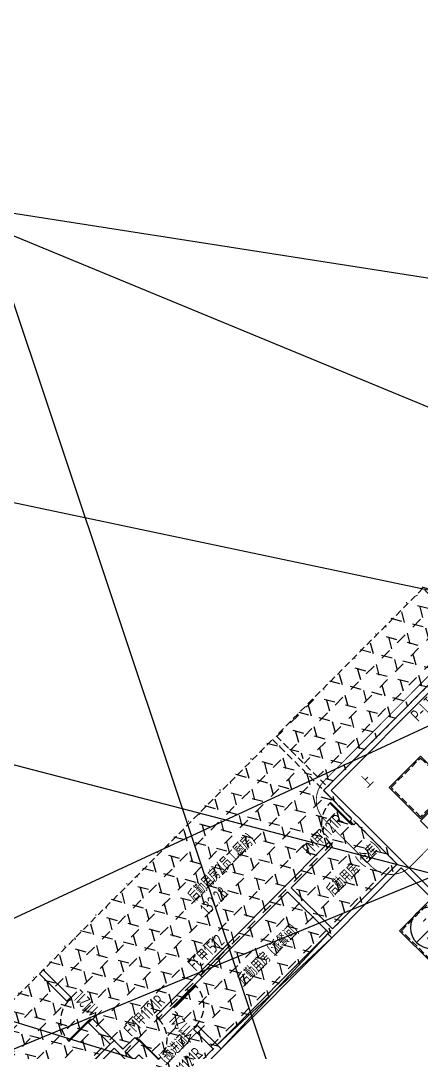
# Model space of a CAD drawing. Extents: x 517381295 to 519272522, y 3499086963 to 3500603577.
# Drawn here: x 518799717 to 518814155, y 3499883646 to 3499920838 of the extents above; entities that cross this region are included whole.
import ezdxf
from ezdxf.enums import TextEntityAlignment as Align

# ---------------------------------------------------------------- set-up
doc = ezdxf.new("R2010")
doc.units = 0
doc.header["$LTSCALE"] = 1000
doc.header["$MEASUREMENT"] = 0
for name, pattern in [('DASH', [0.35, 0.25, -0.1]), ('DASHED', [0.75, 0.5, -0.25]), ('HIDDEN', [0.375, 0.25, -0.125])]:
    doc.linetypes.add(name, pattern=pattern)
doc.layers.get('0').update_dxf_attribs({"linetype": 'CONTINUOUS'})
doc.layers.get('DEFPOINTS').update_dxf_attribs({"color": 8, "linetype": 'CONTINUOUS'})
for name, color, linetype in [('AD-AREA-USNO', 13, 'CONTINUOUS'), ('AD-INDX', 43, 'CONTINUOUS'), ('AD-NAME-ROOM', 9, 'CONTINUOUS'), ('AD-NUMB', 205, 'CONTINUOUS'), ('AE-ABOV', 154, 'HIDDEN'), ('AE-DOOR-INSD', 61, 'CONTINUOUS'), ('AE-FLOR', 151, 'CONTINUOUS'), ('AE-WALL', 255, 'CONTINUOUS'), ('AE-WIND', 11, 'CONTINUOUS'), ('C-XREF-EXT', 7, 'CONTINUOUS'), ('S_WALL', 2, 'CONTINUOUS')]:
    doc.layers.add(name, color=color, linetype=linetype)
doc.layers.add('修改圈注', color=2, linetype='CONTINUOUS', plot=False)
doc.styles.add('TH-STYLE1', font='STFANGSO.TTF', dxfattribs={"width": 0.699999988079071})
doc.styles.add('TH-STYLE3', font='tssdeng.shx', dxfattribs={"width": 0.699999988079071, "bigfont": 'tssdchn.shx'})
pattern_1 = [(3.180554681463517e-15, (0, 0), (-5.684341886080801e-14, 687.4074999999998), [396.8749999999999, -396.8749999999999]), (59.99999999999999, (0, 0), (-595.3123577519515, 343.70375), [396.875, -396.875]), (120, (198.4374990463257, 343.7037501335144), (-595.3123577519514, -343.7037499999998), [396.875, -396.875])]

# ---------------------------------------------------------------- blocks, each defined once
blk = doc.blocks.new('*U332')
blk.add_lwpolyline([(30, 30), (60, 30), (60.00000000000008, 1070), (30.00000000000007, 1070)], close=True)
for points in [[(30, 0), (30, 30), (0, 30), (0, -30), (60, -30), (60, 0), (30, 0)], [(1070, 0), (1070, 30), (1100, 30), (1100, -30), (1040, -30), (1040, 0), (1070, 0)]]:
    blk.add_lwpolyline(points)
at = {"linetype": 'HIDDEN'}
blk.add_arc((30, 30), 1040, 0, 90, dxfattribs=at)
blk = doc.blocks.new('$WINLIB2D$00000002')
at = {"color": 0}
for points in [[(-0.5000000029504008, 0.5), (0.4999999970495992, 0.5)], [(-0.5000000029504008, 0.5), (-0.5000000029504008, -0.5)], [(0.4999999970495992, 0.5), (0.4999999970495992, -0.5)], [(0.5000000029504008, 0), (-0.4999999970495992, 0)], [(-0.5000000029504008, -0.5), (0.4999999970495992, -0.5)]]:
    blk.add_lwpolyline(points, dxfattribs=at)
blk = doc.blocks.new('fhfshgfdshdshhdshds')
at = {"layer": 'AE-WALL'}
for points in [[(36750.00003528595, 91149.99979019165), (36950.00001716614, 91150.0000948906), (36950.00006103516, 89749.99999117851), (36750.00005960464, 89749.999989748), (36750.00001716614, 91150.00010347366)], [(36950.00005149841, 85050.00000047684), (36950.00005149841, 84799.99998426437), (37550.00004291534, 84799.99998426437), (37550.0000333786, 84599.99999189377), (36750.00004482269, 84599.99998617172), (36749.99996376038, 85250.00002002716), (36999.99998378754, 85250.00000143051), (36999.99995994568, 86350.00002479553), (36750.00004768372, 86349.99999833107), (36750.00003433228, 87349.99998998642), (29049.99996376038, 87350.00003814697), (29049.99994373322, 87549.99999761581), (36750.00005149841, 87549.99998903275), (36750.00003528595, 88649.99998402596), (36950.00005817413, 88649.99997329712), (36950.00003242493, 87099.99999856949), (37550.00002145767, 87100.00001144409), (37550.00000953674, 86900.00002145767), (36950.00003623962, 86899.99999284744), (36949.99992847443, 86549.9999973774), (37199.999958992, 86550.00002145767), (37199.99997615814, 85050.00000333786), (36949.99992179871, 85049.99999856949)], [(40800.00002765656, 87099.99997806549), (40800.00002193451, 86899.9999923706), (38650.00003814697, 86899.99997544289), (38650.00004482269, 87099.99996781349), (40800.00002574921, 87099.99997901917)], [(38650.0000500679, 84599.99998569489), (39450.00005483627, 84599.99998545647), (39450.00004339218, 85799.99996566772), (39250.00004768372, 85799.99996519089), (39250.00005340576, 84799.99998426437), (38650.00004005432, 84799.99999284744), (38650.00004482269, 84599.99999570847)]]:
    blk.add_lwpolyline(points, close=True, dxfattribs=at)
for points in [[(54649.99998855591, 88550.00000929832), (48650.00002193451, 88550.0000333786), (48650.00002765656, 87099.99996328354), (48550.00003433228, 87099.99996376038), (48550.00003528595, 86899.99996566772), (48650.00002765656, 86899.99996614456), (48650.0000295639, 84800.00000238419), (45350.00003242493, 84800.00000166893), (45350.00005054474, 86899.99996614456), (47450.00003242493, 86899.99996423721), (47450.00003242493, 87099.99996328354), (42300.00005149841, 87099.99996566772), (42300.00005149841, 86899.99996638298), (45150.00002574921, 86899.99996232986), (45150.0000371933, 84799.99998354912), (45100.00001955032, 84799.99998283386), (45100.00002288818, 84599.99998235703), (48650.00004863739, 84599.9999909401), (48650.00000333786, 75300.00005316734)], [(44250.00000619888, 75100.00001168251), (48950.00001621246, 75100.00004196167), (48949.99997425079, 75300.0000576973), (48849.99998044968, 75300.00005793571), (48850.00003910065, 88350.00002646446), (54349.99999237061, 88350.00002503395), (54349.99999332428, 85300.00002646446), (50350.00003910065, 85300.00002789497), (50350.00000953674, 75300.00003051758), (50250.00001049042, 75300.00004076958), (50250.00001811981, 75100.00004720688), (58549.99998760223, 75100.00007486343), (58550.00000095367, 75250.00000309944), (59049.9999666214, 75250.00003886223), (59049.99995422363, 75450.00005340576), (59049.99995136261, 75450.0000448227), (58549.99999904633, 75449.99999928474), (58549.99998760223, 79250.0000693798), (58700.0000166893, 79250.00007224083), (58700.00001096725, 79450.00006365776), (57850.00000095367, 79450.00009918213), (57849.9999961853, 79250.03596758842), (58349.99997806549, 79250.03596925735)]]:
    blk.add_lwpolyline(points, dxfattribs=at)
at = {"layer": 'S_WALL'}
for p, q in [((45100.00002670288, 84600.00001382828), (39450.00004863739, 84799.99998497963)), ((39450.00005340576, 84599.99998307228), (45100.00002574921, 84800.0000166893))]:
    blk.add_line(p, q, dxfattribs=at)
blk.add_lwpolyline([(39450.00004863739, 84799.99998521805), (45100.00002479553, 84800.00000143051), (45100.00002002716, 84600.00001382828), (39450.00004673004, 84599.99999475479)], close=True, dxfattribs=at)
at = {"layer": 'AE-DOOR-INSD', "extrusion": (0, 0, -1)}
for p, xscale, zscale, rotation in [((-36850.00002861023, 88649.99998259544), -0.9999999999999999, -0.9999999999999999, 269.9999996040627), ((-39350.0000629425, 86899.99996447563), -1, -1, 89.99999977839087)]:
    blk.add_blockref('*U332', p, dxfattribs=dict(at, xscale=xscale, zscale=zscale, rotation=rotation))
for p, zscale, rotation in [((-48550.00003814697, 86999.99996137619), -1.000000000000002, 1.723717544198107e-07), ((-37550.00001621246, 87000.00001811981), -1, 180.0000001922515)]:
    blk.add_blockref('*U332', p, dxfattribs=dict(at, zscale=zscale, rotation=rotation))
at = {"layer": 'AE-WIND', "xscale": 1500, "yscale": 200, "zscale": 1200, "rotation": 6.075718907196153e-08}
blk.add_blockref('$WINLIB2D$00000002', (41550.00006484985, 86999.99996423721), dxfattribs=at)
at = {"layer": 'AD-NUMB', "style": 'TH-STYLE3', "width": 0.699999988079071}
for s, rotation, p in [('M1121L', 90.06051548239974, (37402.95192337036, 88577.60031080246)), ('FM甲1121R', 359.999959018865, (37473.10950231552, 87187.03988838196, -0.6487095824593525)), ('FC甲1512', 359.999959018865, (40781.87525749207, 87201.01987814903, -0.6487096976931543)), ('FM甲1121R', 359.999959018865, (46627.57143688202, 87216.66245651245, -0.6487095824593525)), ('M1121L', 90.06051548239974, (39257.42817211151, 85594.58602786064)), ('M1121R', 359.999959018865, (37650.68197822571, 84887.54250717163, -0.6487095824593525))]:
    blk.add_text(s, height=450, rotation=rotation, dxfattribs=at).set_placement(p)
blk = doc.blocks.new('集水坑1500x1500x1500（h）')
at = {"layer": 'AE-FLOR'}
blk.add_lwpolyline([(-49.99999952316284, 1550.000000238419), (1550, 1550.000000238419), (1550, -50.00000023841858), (-50.00000047683716, -50.00000047683716)], close=True, dxfattribs=at)
at = {"layer": 'AE-FLOR', "linetype": 'DASH'}
blk.add_lwpolyline([(4.76837158203125e-07, 1500), (1500, 1499.999999761581), (1500, 0), (0, 0)], close=True, dxfattribs=at)
blk = doc.blocks.new('JSK')
at = {"layer": 'C-XREF-EXT', "rotation": 359.9999999998357}
for p in [(50450.00003814697, 85400.0000269413), (47050.00002145767, 81500.00026011467)]:
    blk.add_blockref('集水坑1500x1500x1500（h）', p, dxfattribs=at)
blk = doc.blocks.new('gfdgdgfdggggfd')
at = {"layer": 'AD-AREA-USNO', "insert": (-1186421.020952225, 2964715.452966213), "char_height": 450, "attachment_point": 1, "rotation": 5.709137000437871e-09, "style": 'TH-STYLE3'}
blk.add_mtext('132.28', dxfattribs=at)
at = {"layer": 'AD-NAME-ROOM', "style": 'TH-STYLE3', "width": 0.699999988079071}
for s, p in [('后勤用房2', (-1186421.020954132, 2964915.452967405)), ('后勤用房', (-1187285.135902405, 2961512.969750166)), ('后勤用房', (-1182762.158599377, 2961512.969748735))]:
    blk.add_text(s, height=449.9999999999997, rotation=1.366037834002524e-05, dxfattribs=at).set_placement(p)
at = {"layer": 'DEFPOINTS', "style": 'TH-STYLE3', "width": 0.699999988079071}
for s, p in [('(员工厨房)', (-1184893.765593529, 2964915.452964306)), ('(预进间)', (-1191281.689316273, 2961512.96975112)), ('(派餐间)', (-1185757.88054657, 2961512.969751596)), ('(仓库)', (-1181234.903243065, 2961512.969750404))]:
    blk.add_text(s, height=449.9999999999997, rotation=1.366037834002524e-05, dxfattribs=at).set_placement(p)
blk = doc.blocks.new('GFDGDGDAGA')
at = {"layer": 'AD-NAME-ROOM', "style": 'TH-STYLE3', "width": 0.699999988079071}
blk.add_text('P-LT-3', height=449.9999999999998, rotation=1.366037834002524e-05, dxfattribs=at).set_placement((56904.50253534317, 79070.66025614738))
blk = doc.blocks.new('ffdgdhgfdagfdahgshdg')
at = {"layer": 'AE-ABOV'}
h = blk.add_hatch(dxfattribs=at)
h.set_pattern_fill('STARS', color=8, scale=500, angle=-45.15729226620186)
h.set_pattern_definition(pattern_1)
h.paths.add_polyline_path([(48650.00004291534, 84799.9999909401), (37550.0000371933, 84799.99998998642), (37550.00003671646, 85249.99996495247), (36950.00003814697, 85249.99997019768), (36950.00005626678, 87548.84634232521), (27750.00000762939, 87548.84636592865), (27750.00003623962, 89150.00003194809), (27750.00003290176, 91150.00000143051), (48666.85079097748, 91150.00000143051)])
h = blk.add_hatch(dxfattribs=at)
h.set_pattern_fill('STARS', color=8, scale=500, angle=-45.15729226620186)
h.set_pattern_definition(pattern_1)
h.paths.add_polyline_path([(48850.00001573563, 88550.00000190735), (56350.24929857254, 88550.0000026226), (56350.24930238724, 91149.99997544289), (48850.00001907349, 91149.99997520447)])
at = {"layer": 'AE-ABOV', "color": 8}
blk.add_lwpolyline([(48650.00004291534, 84799.9999909401), (37550.0000371933, 84799.99998998642), (37550.00003671646, 85249.99996495247), (36950.00003814697, 85249.99997019768), (36950.00005626678, 87548.84634232521), (27750.00000762939, 87548.84636592865), (27750.00003623962, 89150.00003194809), (27750.00003290176, 91150.00000143051), (48666.85079097748, 91150.00000143051), (48650.00004291534, 84799.9999909401)], dxfattribs=at)
blk.add_lwpolyline([(48850.00001573563, 88550.00000190735), (56350.24929857254, 88550.0000026226), (56350.24930238724, 91149.99997544289), (48850.00001907349, 91149.99997520447)], close=True, dxfattribs=at)
blk = doc.blocks.new('_A-index')
blk.add_line((-0.4999999999995453, 0), (0.5000000000004547, 0))
blk.add_circle((4.547473508864641e-13, 0), 0.5)
for tag, style, width, p, p2 in [('1', 'TH-STYLE3', 5.200000000002225, (-0.169999999999618, 0.04999999999999716), (0.1700000000005275, 0.04999999999999716)), ('-', 'TH-STYLE1', 2.108626198083969, (-0.169999999999618, -0.3900000000000006), (0.1700000000005275, -0.3900000000000006))]:
    blk.add_attdef(tag, text='', height=0.34, dxfattribs=dict(style=style, width=width)).set_placement(p, p2, align=Align.FIT)
blk = doc.blocks.new('A$C3ED10073')
at = {"layer": 'AD-INDX', "linetype": 'DASHED', "ltscale": 0.5, "const_width": 29.99999999999999}
blk.add_lwpolyline([(48929.91367292404, 88779.83784174919), (54435.51656723022, 88779.83783984184, -0.414213562373095), (55435.51656627655, 87779.83784031868), (55435.51657104492, 85402.30523753166, -0.414213562373095), (54435.51657152176, 84402.3052380085), (48929.91367673874, 84402.30523967743, -0.414213562373095), (47929.91367673874, 85402.30524039268), (47929.91367197037, 87779.83784079552, -0.414213562373095)], format="xyb", close=True, dxfattribs=at)
at = {"layer": 'AD-INDX'}
ref = blk.add_blockref('_A-index', (47884.48675203323, 82311.26742601395, -0.00027677606261649), dxfattribs=dict(at, xscale=-1499.999996440795, yscale=1499.999996440795, rotation=7.85196180265132e-09))
ref.add_attrib('1', '-', dxfattribs={"layer": '0', "height": 449.9999999999997, "style": 'TH-STYLE3', "width": 0.65}).set_placement((47914.53112459183, 82946.29872202873, 2.291098262114981e-05), align=Align.TOP_CENTER)
ref.add_attrib('-', 'A4002', dxfattribs={"layer": '0', "height": 449.9999999999997, "style": 'TH-STYLE3', "width": 0.65}).set_placement((47916.06945753098, 81726.26739549637, 2.29109820456102e-05), align=Align.CENTER)

msp = doc.modelspace()

# ---------------------------------------------------------------- linework, layer by layer
at = {"layer": '修改圈注', "color": 5}
for points in [[(518820065.5788668, 3499848935.607075), (518725147.3236822, 3500133265.939648)], [(518820553.3723989, 3499888525.3091), (518608364.8300518, 3499943757.171052)], [(518840773.7676683, 3499871994.852213), (518608364.8301811, 3499943757.171005)], [(518850526.9988874, 3499892686.310069), (518608364.8301895, 3499943757.171003)], [(518850828.5203773, 3499905861.670832), (518608364.8304579, 3499943757.170946)]]:
    msp.add_lwpolyline(points, dxfattribs=at)
at = {"layer": '修改圈注', "color": 2}
msp.add_lwpolyline([(518827084.9753351, 3499901671.09042), (518694638.0863541, 3499956390.687969)], dxfattribs=at)
at = {"layer": '修改圈注', "color": 3}
for points in [[(518823175.6767525, 3499899473.050825), (518701448.8898904, 3499842987.650017)], [(518832181.3178928, 3499897254.472567), (518701433.2937584, 3499843317.942995)]]:
    msp.add_lwpolyline(points, dxfattribs=at)

# ---------------------------------------------------------------- block references
at = {"rotation": 45.15729226620189}
msp.add_blockref('gfdgdgfdggggfd', (521744880.585254, 3498639509.556222), dxfattribs=at)
at = {"layer": 'C-XREF-EXT'}
for name, p, rotation in [('GFDGDGDAGA', (518829988.4162145, 3499799435.022879), 45.15729226620189), ('A$C3ED10073', (518839106.900959, 3499796143.690387), 45.15729226620189), ('fhfshgfdshdshhdshds', (518839106.9009609, 3499796143.690385), 45.15729226620189), ('JSK', (518839106.90096, 3499796143.690385), 45.15729226636613), ('ffdgdhgfdagfdahgshdg', (518839106.9009595, 3499796143.690385), 45.15729226620189)]:
    msp.add_blockref(name, p, dxfattribs=dict(at, rotation=rotation))

# ---------------------------------------------------------------- texts
at = {"layer": 'AD-NAME-ROOM', "style": 'TH-STYLE3', "width": 0.699999988079071}
msp.add_text('上', height=449.9999999999997, rotation=45.15730265633282, dxfattribs=at).set_placement((518812233.4750758, 3499893141.545548))

doc.saveas('drawing.dxf')
